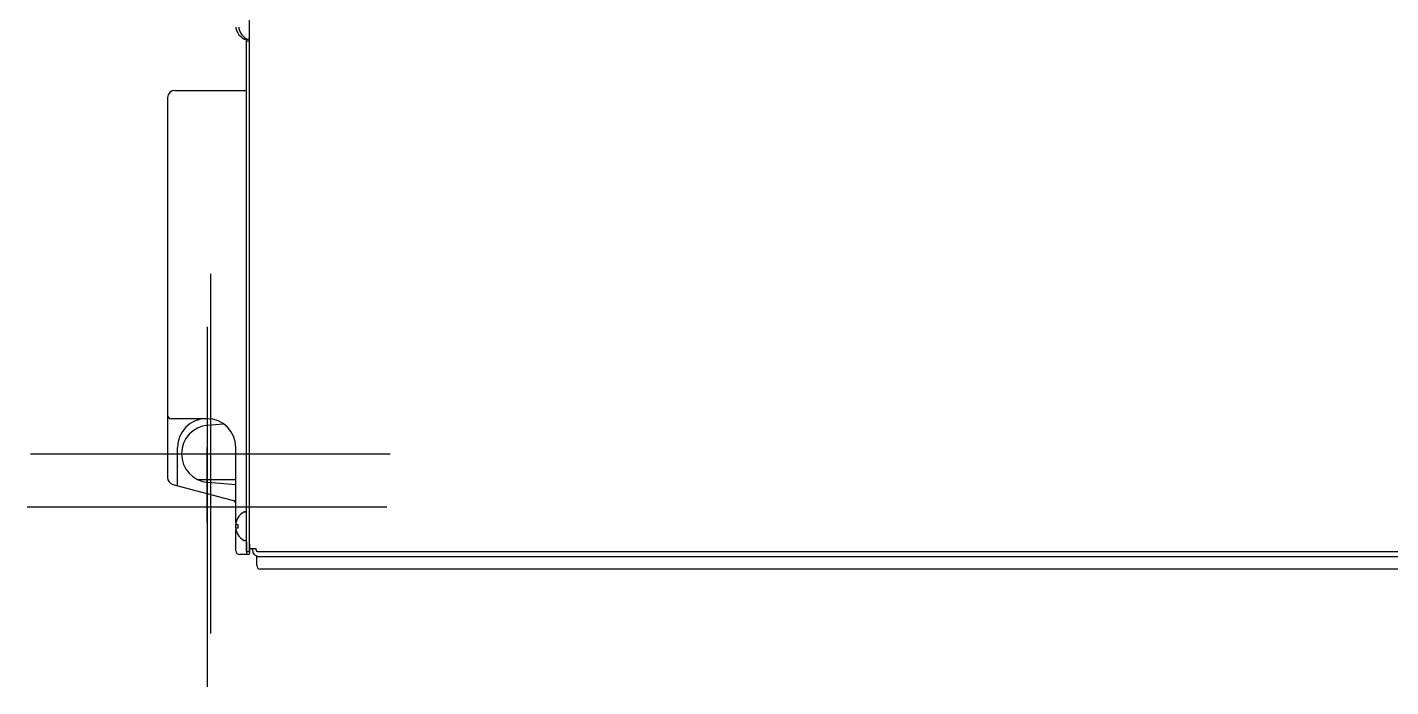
# Model space of a CAD drawing. Header units: millimetres. Extents: x -10733 to -5990, y 4258 to 7122.
# Drawn here: x -6748.6 to -6369.5, y 5578.7 to 5762 of the extents above; entities that cross this region are included whole.
import ezdxf

# ---------------------------------------------------------------- set-up
doc = ezdxf.new("R2010")
doc.units = ezdxf.units.MM
doc.header["$LTSCALE"] = 346.5
doc.layers.get('0').update_dxf_attribs({"linetype": 'CONTINUOUS'})

msp = doc.modelspace()

# ---------------------------------------------------------------- linework, layer by layer
at = {"color": 7, "linetype": 'Continuous'}
for p, q in [((-6686.84, 5616.3), (-6686.84, 6092.8)), ((-6690.09, 5760.4), (-6690.12, 5760.4)), ((-6689.29, 5760.4), (-6689.32, 5760.4)), ((-6688.24, 5758.7), (-6688.04, 5758.7)), ((-6687.64, 5616.3), (-6687.64, 5758.75)), ((-6687.44, 5758.7), (-6687.24, 5758.7)), ((-6687.64, 5758.2), (-6686.84, 5758.2)), ((-6707.61, 5744.45), (-6691.64, 5744.45)), ((-6691.64, 5744.45), (-6687.64, 5744.45)), ((-6709.61, 5742.45), (-6709.61, 5654.2)), ((-6709.64, 5654.2), (-6709.64, 5636.88)), ((-6698.64, 5653.2), (-6708.61, 5653.2)), ((-6698.43, 5651.42), (-6694.17, 5651.79)), ((-6706.89, 5634.61), (-6706.89, 5645.2)), ((-6698.64, 5624.3), (-6698.64, 5645.2)), ((-6690.64, 5624.3), (-6690.64, 5645.2)), ((-6708.16, 5634.95), (-6690.64, 5630.25)), ((-6690.64, 5636.2), (-6701.11, 5636.2)), ((-6690.64, 5634.8), (-6698.43, 5635.48)), ((-6688.24, 5627.3), (-6688.04, 5627.3)), ((-6690.64, 5622.8), (-6690.64, 5623.8)), ((-6690.64, 5623.8), (-6690.09, 5623.8)), ((-6690.09, 5622.8), (-6690.64, 5622.8)), ((-6690.64, 5616.45), (-6690.64, 5622.3)), ((-6690.12, 5625.6), (-6690.09, 5625.6)), ((-6690.09, 5621), (-6690.12, 5621)), ((-6688.24, 5619.3), (-6688.04, 5619.3)), ((-6687.64, 5618.9), (-6687.64, 5615.45)), ((-6686.84, 5618.3), (-6686.84, 5615.7)), ((-6687.09, 5615.45), (-6689.64, 5615.45)), ((-6687.64, 5616.3), (-6686.84, 5616.3)), ((-6686.84, 5617.1), (-6685.06, 5617.1)), ((-6686.04, 5616.7), (-6686.04, 5617.1)), ((-6684.84, 5612.4), (-6684.84, 5614.9)), ((-6684.84, 5614.9), (-6156.64, 5614.9)), ((-6132.72, 5616.2), (-6684.65, 5616.2)), ((-6157.84, 5611.4), (-6683.84, 5611.4))]:
    msp.add_line(p, q, dxfattribs=at)
at = {"color": 4}
for p, q in [((-6697.73, 5693.45), (-6697.73, 5593.45)), ((-6747.73, 5643.45), (-6647.73, 5643.45))]:
    msp.add_line(p, q, dxfattribs=at)
at = {"color": 1}
for p, q in [((-6698.64, 5678.7), (-6698.64, 5578.7)), ((-6748.64, 5628.7), (-6648.64, 5628.7))]:
    msp.add_line(p, q, dxfattribs=at)
at = {"color": 7, "linetype": 'Continuous'}
for centre, radius, start, end in [((-6688.7, 5761.95), 1.95, 178.8459, 180.9258), ((-6688.7, 5761.95), 1.95, 180.9261, 181.9964), ((-6688.69, 5761.95), 1.96, 181.9964, 183.0228), ((-6688.68, 5761.95), 1.97, 183.0233, 184.286), ((-6688.67, 5761.95), 1.98, 184.2856, 185.1372), ((-6688.65, 5761.95), 2.01, 185.1401, 187.2744), ((-6686.14, 5762.84), 4.64, 194.3176, 196.3964), ((-6686.11, 5762.85), 4.67, 196.3949, 197.3772), ((-6686.1, 5762.86), 4.68, 197.3773, 198.465), ((-6686.08, 5762.86), 4.7, 198.4656, 200.5187), ((-6686.07, 5762.87), 4.72, 200.5181, 201.0023), ((-6686.06, 5762.87), 4.72, 201.0025, 202.5476), ((-6686.06, 5762.87), 4.73, 202.5474, 203.3174), ((-6686.05, 5762.88), 4.73, 203.3175, 204.5722), ((-6686.05, 5762.88), 4.74, 204.5722, 205.5402), ((-6686.04, 5762.88), 4.74, 205.5402, 206.6812), ((-6686.04, 5762.88), 4.75, 206.6813, 208.0074), ((-6686.04, 5762.88), 4.75, 208.0074, 208.9684), ((-6686.03, 5762.88), 4.75, 208.9687, 211.5341), ((-6686.02, 5762.9), 4.8, 211.3727, 239.6988), ((-6687.9, 5761.95), 1.95, 178.8459, 180.9258), ((-6687.9, 5761.95), 1.95, 180.9261, 181.9964), ((-6687.89, 5761.95), 1.96, 181.9964, 183.0228), ((-6687.88, 5761.95), 1.97, 183.0233, 184.286), ((-6687.87, 5761.95), 1.98, 184.2856, 185.1372), ((-6687.85, 5761.95), 2.01, 185.1401, 187.2744), ((-6685.34, 5762.84), 4.64, 194.3176, 196.3964), ((-6685.31, 5762.85), 4.67, 196.3949, 197.3772), ((-6685.3, 5762.86), 4.68, 197.3773, 198.465), ((-6685.28, 5762.86), 4.7, 198.4656, 200.5187), ((-6685.27, 5762.87), 4.72, 200.5181, 201.0023), ((-6685.26, 5762.87), 4.72, 201.0025, 202.5476), ((-6685.26, 5762.87), 4.73, 202.5474, 203.3174), ((-6685.25, 5762.88), 4.73, 203.3175, 204.5722), ((-6685.25, 5762.88), 4.74, 204.5722, 205.5402), ((-6685.24, 5762.88), 4.74, 205.5402, 206.6812), ((-6685.24, 5762.88), 4.75, 206.6813, 208.0074), ((-6685.24, 5762.88), 4.75, 208.0074, 208.9684), ((-6685.23, 5762.88), 4.75, 208.9687, 211.5341), ((-6685.22, 5762.9), 4.8, 211.3727, 239.6988), ((-6688.24, 5759.1), 0.4, 239.6988, 270), ((-6688.04, 5759.1), 0.4, 270, 316.7448), ((-6687.44, 5759.1), 0.4, 239.6988, 270), ((-6687.24, 5759.1), 0.4, 270, 0), ((-6707.61, 5742.45), 2, 90, 180), ((-6708.64, 5654.2), 1, 180, 270), ((-6708.61, 5654.2), 1, 180, 270), ((-6698.89, 5645.2), 8, 90, 180), ((-6698.64, 5645.2), 8, 0, 90), ((-6697.73, 5643.45), 8, 95, 265), ((-6707.64, 5636.88), 2, 180, 255), ((-6691.64, 5629.48), 1, 20.2366, 74.9999), ((-6691.14, 5629.87), 0.5, 24.9994, 49.9994), ((-6686.02, 5623.1), 4.8, 120.3012, 148.6273), ((-6688.24, 5626.9), 0.4, 90, 120.3012), ((-6688.04, 5626.9), 0.4, 0, 90), ((-6688.67, 5624.05), 1.98, 174.8627, 175.7144), ((-6688.68, 5624.05), 1.97, 175.714, 176.9766), ((-6688.69, 5624.05), 1.96, 176.9771, 178.0037), ((-6688.7, 5624.05), 1.95, 178.0037, 179.0738), ((-6688.7, 5624.05), 1.95, 179.0741, 181.1541), ((-6688.7, 5624.05), 1.95, 181.1545, 182.3767), ((-6688.69, 5624.05), 1.96, 182.3765, 183.2159), ((-6688.68, 5624.05), 1.97, 183.2167, 184.6016), ((-6688.67, 5624.05), 1.98, 184.6009, 185.2558), ((-6688.67, 5622.55), 1.98, 174.7442, 175.3991), ((-6688.68, 5622.55), 1.97, 175.3984, 176.7833), ((-6688.69, 5622.55), 1.96, 176.7841, 177.6235), ((-6688.7, 5622.55), 1.96, 177.6234, 178.8455), ((-6688.7, 5622.55), 1.95, 178.8459, 180.9258), ((-6688.7, 5622.55), 1.95, 180.9261, 181.9964), ((-6688.69, 5622.55), 1.96, 181.9964, 183.0228), ((-6688.68, 5622.55), 1.97, 183.0233, 184.286), ((-6688.67, 5622.55), 1.98, 184.2856, 185.1372), ((-6686.14, 5623.15), 4.64, 163.6036, 165.6824), ((-6688.65, 5624.04), 2.01, 172.7256, 174.8598), ((-6688.65, 5624.05), 2.01, 185.2585, 187.2741), ((-6688.65, 5622.54), 2.01, 172.7259, 174.7415), ((-6688.65, 5622.55), 2.01, 185.1401, 187.2744), ((-6686.14, 5623.44), 4.64, 194.3176, 196.3964), ((-6686.11, 5623.14), 4.67, 162.6228, 163.6051), ((-6686.11, 5623.45), 4.67, 196.3949, 197.3772), ((-6686.1, 5623.14), 4.68, 161.535, 162.6227), ((-6686.1, 5623.46), 4.68, 197.3773, 198.465), ((-6686.08, 5623.13), 4.7, 159.4813, 161.5344), ((-6686.07, 5623.13), 4.72, 158.9977, 159.4819), ((-6686.06, 5623.12), 4.72, 157.4524, 158.9975), ((-6686.06, 5623.12), 4.73, 156.6826, 157.4526), ((-6686.05, 5623.12), 4.73, 155.4278, 156.6825), ((-6686.05, 5623.12), 4.74, 154.4598, 155.4278), ((-6686.04, 5623.12), 4.74, 153.3188, 154.4598), ((-6686.04, 5623.11), 4.75, 151.9926, 153.3187), ((-6686.04, 5623.11), 4.75, 151.0316, 151.9926), ((-6686.03, 5623.11), 4.75, 148.4659, 151.0313), ((-6686.33, 5623.3), 3.79, 172.4013, 179.9911), ((-6686.33, 5623.3), 3.79, 180.0089, 187.5987), ((-6686.08, 5623.46), 4.7, 198.4656, 200.5187), ((-6686.07, 5623.47), 4.72, 200.5181, 201.0023), ((-6686.06, 5623.47), 4.72, 201.0025, 202.5476), ((-6686.06, 5623.47), 4.73, 202.5474, 203.3174), ((-6686.05, 5623.48), 4.73, 203.3175, 204.5722), ((-6686.05, 5623.48), 4.74, 204.5722, 205.5402), ((-6686.04, 5623.48), 4.74, 205.5402, 206.6812), ((-6686.04, 5623.48), 4.75, 206.6813, 208.0074), ((-6686.04, 5623.48), 4.75, 208.0074, 208.9684), ((-6686.03, 5623.48), 4.75, 208.9687, 211.5341), ((-6686.02, 5623.5), 4.8, 211.3727, 239.6988), ((-6688.24, 5619.7), 0.4, 239.6988, 270), ((-6688.04, 5619.7), 0.4, 270, 0), ((-6689.64, 5616.45), 1, 180, 270), ((-6687.09, 5615.7), 0.25, 270, 0), ((-6684.24, 5616.7), 1.8, 180, 270), ((-6683.84, 5612.4), 1, 180, 270)]:
    msp.add_arc(centre, radius, start, end, dxfattribs=at)
msp.add_open_spline([(-6684.65, 5616.2), (-6684.69, 5616.2), (-6684.75, 5616.26), (-6684.81, 5616.35), (-6684.86, 5616.47), (-6684.91, 5616.6), (-6684.98, 5616.81), (-6685.03, 5616.98), (-6685.06, 5617.1)], degree=3, knots=[0, 0, 0, 0, 0.121805, 0.218261, 0.339787, 0.483604, 0.645308, 1, 1, 1, 1], dxfattribs=at)

doc.saveas('drawing.dxf')
